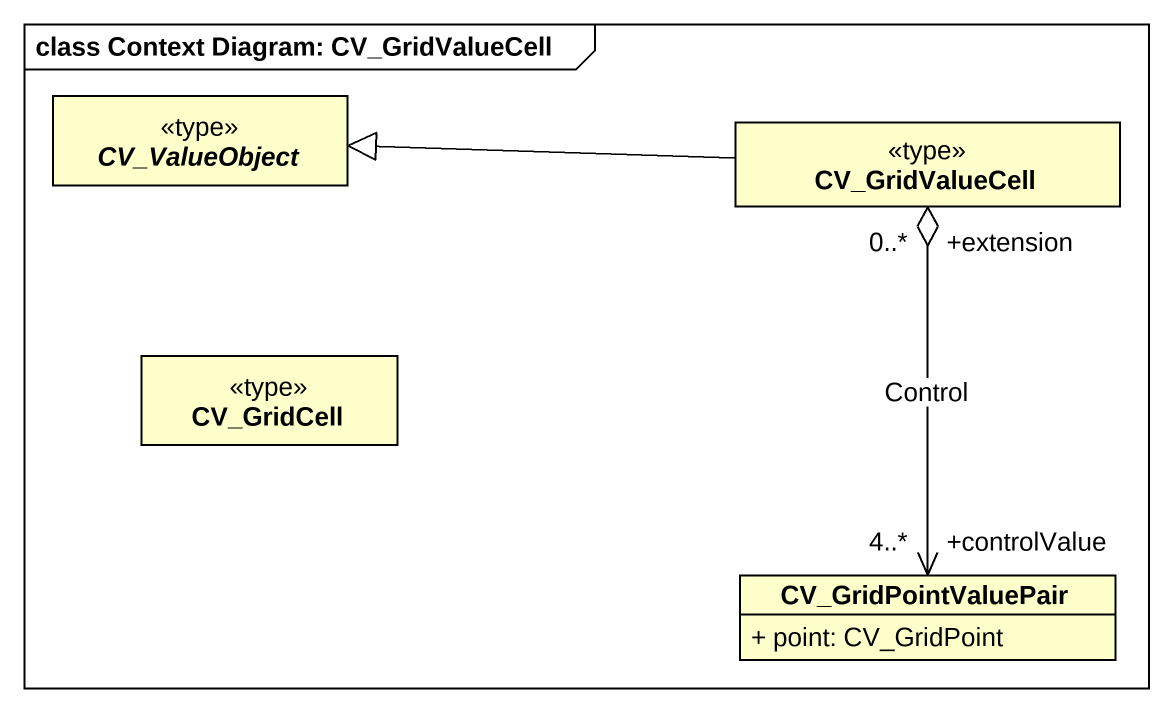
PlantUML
@startuml
mainframe class Context Diagram: CV_GridValueCell
hide circle
hide empty members
skinparam classAttributeIconSize 0
abstract class CV_ValueObject <<type>>
class CV_GridValueCell <<type>>
class CV_GridCell <<type>>
class CV_GridPointValuePair {
  + point: CV_GridPoint
}
CV_GridValueCell -left-|> CV_ValueObject
CV_GridPointValuePair "+controlValue\n4..*" <-up-o "+extension\n0..*" CV_GridValueCell : Control
@enduml
